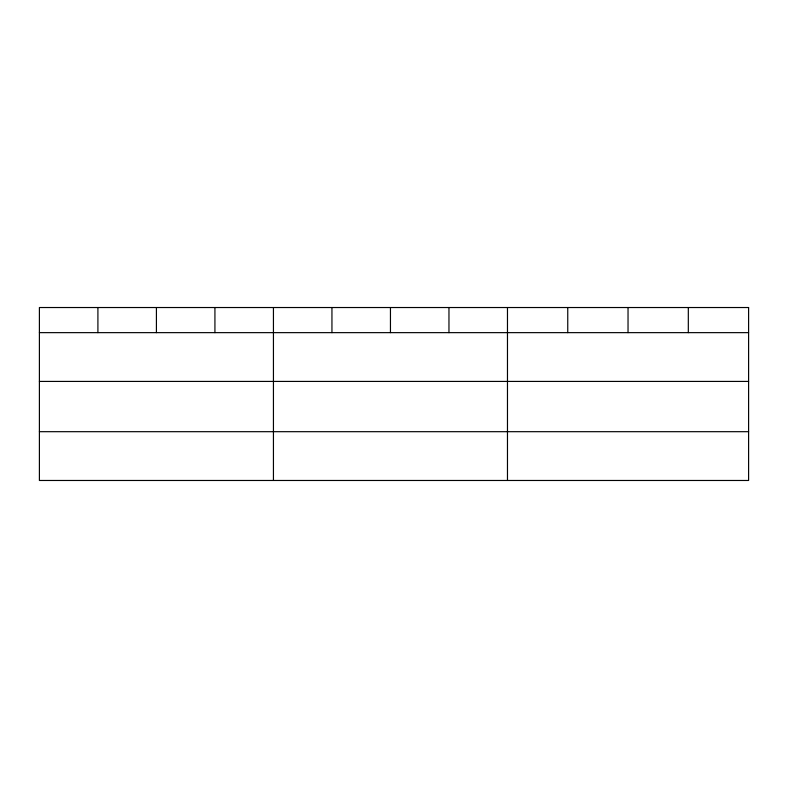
<?xml version="1.0" encoding="UTF-8"?>
<svg xmlns="http://www.w3.org/2000/svg" width="788" height="788" viewBox="0 0 788 788"><rect width="100%" height="100%" fill="white"/><g stroke="black" fill="none" stroke-linecap="round" stroke-linejoin="round"><path stroke-width="1.18" d="M39.4 332.644L748.6 332.644M39.4 381.422L748.6 381.422M39.4 431.686L748.6 431.686M688.318 307.527L688.318 332.644M628.036 307.527L628.036 332.644M567.754 307.527L567.754 332.644M507.472 307.527L507.472 480.473M448.963 307.527L448.963 332.644M390.454 307.527L390.454 332.644M331.945 307.527L331.945 332.644M273.436 307.527L273.436 480.473M214.927 307.527L214.927 332.644M156.418 307.527L156.418 332.644M97.909 307.527L97.909 332.644M748.6 307.527L39.4 307.527L39.4 480.473L748.6 480.473L748.6 307.527"/></g></svg>
